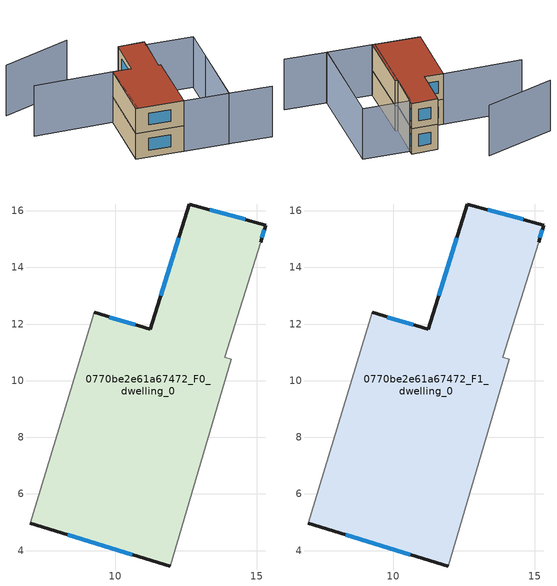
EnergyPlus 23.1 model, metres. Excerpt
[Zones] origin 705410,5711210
0770be2e61a67472_F0_dwelling_0
 floor ground (EU_floor_Construction): 15.32,15.49 15.13,14.9 13.87,10.83 14.09,10.76 11.94,3.45 7,4.96 9.27,12.41 11.24,11.81 12.61,16.24 z0
 wall outside (EU_wall_Construction): 7,4.96 11.94,3.45 / 15.13,14.9 15.32,15.49 12.61,16.24 11.24,11.81 9.27,12.41 z0:3
 wall adiabatic (EU_wall_Construction): 11.94,3.45 14.09,10.76 13.87,10.83 15.13,14.9 / 9.27,12.41 7,4.96 z0:3
 window (EU_Window_Construction): 8.33,4.55 10.61,3.86 / 10.7,11.97 9.8,12.25 / 12.24,15.05 11.61,13.01 / 14.59,15.7 13.34,16.04 / 15.18,15.06 15.27,15.33 z0.81:2.19
0770be2e61a67472_F1_dwelling_0
 floor to 0770be2e61a67472_F0_dwelling_0 (EU_floor_Construction): 15.32,15.49 15.13,14.9 13.87,10.83 14.09,10.76 11.94,3.45 7,4.96 9.27,12.41 11.24,11.81 12.61,16.24 z3
 wall outside (EU_wall_Construction): 7,4.96 11.94,3.45 / 15.13,14.9 15.32,15.49 12.61,16.24 11.24,11.81 9.27,12.41 z3:6
 wall adiabatic (EU_wall_Construction): 11.94,3.45 14.09,10.76 13.87,10.83 15.13,14.9 / 9.27,12.41 7,4.96 z3:6
 window (EU_Window_Construction): 8.33,4.55 10.61,3.86 / 10.7,11.97 9.8,12.25 / 12.24,15.05 11.61,13.01 / 14.59,15.7 13.34,16.04 / 15.18,15.06 15.27,15.33 z3.81:5.19
 roof outside (EU_roof_Construction): 11.94,3.45 14.09,10.76 13.87,10.83 15.13,14.9 15.32,15.49 12.61,16.24 11.24,11.81 9.27,12.41 7,4.96 z6
shading: 21.01,0.72 16.56,2.08 / 16.56,2.08 18.86,9.62 / 1.07,14.67 9.27,12.41 / 9.27,12.41 7.19,4.9 / 8.96,20.25 1.01,19.65 / 16.61,2.06 11.7,3.53 / 11.7,3.53 15.09,14.94 / 15.09,14.94 20,13.48 / 20,13.48 16.61,2.06 z0:6
[Building]
EU S2 Campaign: North Axis=0; Terrain=City; Solar Distribution=FullExterior
[Site:Location]
London: Latitude=51.5; Longitude=-0.5; Time Zone=0; Elevation=25
[SizingPeriod:WeatherFileDays]
AnnualSizingPeriod: Begin Month=1; Begin Day of Month=1; End Month=12; End Day of Month=31; Day of Week for Start Day=Monday; Use Weather File Daylight Saving Period=No; Use Weather File Rain and Snow Indicators=No
[MATERIAL]
EU_InternalMass_Material: Roughness=MediumRough; Thickness=0.1; Conductivity=1; Density=1800; Specific Heat=900; Thermal Absorptance=0.9; Solar Absorptance=0.7; Visible Absorptance=0.7
[MATERIAL:NOMASS] Roughness=MediumRough; Thermal Absorptance=0.9; Solar Absorptance=0.7; Visible Absorptance=0.7
Name | Thermal Resistance
EU_wall_NoMass | 0.555556
EU_roof_NoMass | 0.510204
EU_floor_NoMass | 1.68919
[WINDOWMATERIAL:SIMPLEGLAZINGSYSTEM]
EU_Window_SimpleGlazing: UFactor=3.96; Solar Heat Gain Coefficient=0.85; Visible Transmittance=0.85
[CONSTRUCTION]
EU_wall_Construction: EU_wall_NoMass
EU_roof_Construction: EU_roof_NoMass
EU_floor_Construction: EU_floor_NoMass
EU_Window_Construction: EU_Window_SimpleGlazing
EU_InternalMass_Construction: EU_InternalMass_Material
[ZONE] Type=1; Multiplier=1; Ceiling Height=autocalculate; Floor Area=autocalculate; Part of Total Floor Area=Yes
Name | Volume
0770be2e61a67472_F0_dwelling_0 | 159.197
0770be2e61a67472_F1_dwelling_0 | 159.195
[INTERNALMASS] Construction=EU_InternalMass_Construction; Surface Area=53.0649
Name | Zone or ZoneList
0770be2e61a67472_F0_dwelling_0_EU_InternalMass | 0770be2e61a67472_F0_dwelling_0
0770be2e61a67472_F1_dwelling_0_EU_InternalMass | 0770be2e61a67472_F1_dwelling_0
[OTHEREQUIPMENT] Fuel Type=Electricity; Design Level Calculation Method=Watts/Area; Power per Zone Floor Area=1; Fraction Latent=0; Fraction Radiant=0; Fraction Lost=0; Carbon Dioxide Generation Rate=0; EndUse Subcategory=EU_Step8_InternalGains
Name | Zone or ZoneList or Space or SpaceList | Schedule
EU_Step8_InternalGain_0770be2e61a67472_F0_dwelling_0_f000 | 0770be2e61a67472_F0_dwelling_0 | EU_Step8_GainSchedule_0770be2e61a67472_F0_dwelling_0_f000
EU_Step8_InternalGain_0770be2e61a67472_F1_dwelling_0_f000 | 0770be2e61a67472_F1_dwelling_0 | EU_Step8_GainSchedule_0770be2e61a67472_F1_dwelling_0_f000
[ZONEVENTILATION:DESIGNFLOWRATE] Schedule=EU_AlwaysOn; Design Flow Rate Calculation Method=AirChanges/Hour; Air Changes per Hour=0.48; Ventilation Type=Natural; Fan Pressure Rise=0; Fan Total Efficiency=1; Constant Term Coefficient=1; Temperature Term Coefficient=0; Velocity Term Coefficient=0; Velocity Squared Term Coefficient=0; Minimum Indoor Temperature=-100; Maximum Indoor Temperature=100; Delta Temperature=-100; Minimum Outdoor Temperature=-100; Maximum Outdoor Temperature=100; Maximum Wind Speed=40
Name | Zone or ZoneList or Space or SpaceList
EU_ConstantAir_0770be2e61a67472_F0_dwelling_0 | 0770be2e61a67472_F0_dwelling_0
EU_ConstantAir_0770be2e61a67472_F1_dwelling_0 | 0770be2e61a67472_F1_dwelling_0
[HVACTEMPLATE:THERMOSTAT] Constant Heating Setpoint=20; Constant Cooling Setpoint=50
EU_HeatOnly_0770be2e61a67472_F0_dwelling_0; EU_HeatOnly_0770be2e61a67472_F1_dwelling_0
[HVACTEMPLATE:ZONE:IDEALLOADSAIRSYSTEM] System Availability Schedule=EU_AlwaysOn; Maximum Heating Supply Air Temperature=50; Minimum Cooling Supply Air Temperature=13; Maximum Heating Supply Air Humidity Ratio=0.0156; Minimum Cooling Supply Air Humidity Ratio=0.0077; Heating Limit=NoLimit; Cooling Limit=NoLimit; Heating Availability Schedule=EU_AlwaysOn; Cooling Availability Schedule=EU_CoolingOff; Dehumidification Control Type=ConstantSensibleHeatRatio; Cooling Sensible Heat Ratio=0.7; Dehumidification Setpoint=60; Humidification Control Type=None; Humidification Setpoint=30; Outdoor Air Method=None; Outdoor Air Flow Rate per Person=0.00944; Outdoor Air Flow Rate per Zone Floor Area=0; Outdoor Air Flow Rate per Zone=0; Demand Controlled Ventilation Type=None; Outdoor Air Economizer Type=NoEconomizer; Heat Recovery Type=None; Sensible Heat Recovery Effectiveness=0.7; Latent Heat Recovery Effectiveness=0.65
Name | Template Thermostat
0770be2e61a67472_F0_dwelling_0 | EU_HeatOnly_0770be2e61a67472_F0_dwelling_0
0770be2e61a67472_F1_dwelling_0 | EU_HeatOnly_0770be2e61a67472_F1_dwelling_0
[SIZING:ZONE] Zone Cooling Design Supply Air Temperature Input Method=SupplyAirTemperature; Zone Cooling Design Supply Air Temperature=13; Zone Heating Design Supply Air Temperature Input Method=SupplyAirTemperature; Zone Heating Design Supply Air Temperature=50; Zone Cooling Design Supply Air Humidity Ratio=0.008; Zone Heating Design Supply Air Humidity Ratio=0.008; Cooling Design Air Flow Method=DesignDay; Cooling Design Air Flow Rate=0; Cooling Minimum Air Flow per Zone Floor Area=0.000762; Cooling Minimum Air Flow=0; Cooling Minimum Air Flow Fraction=0.2; Heating Design Air Flow Method=DesignDay; Heating Design Air Flow Rate=0; Heating Maximum Air Flow per Zone Floor Area=0.002032; Heating Maximum Air Flow=0.141576; Heating Maximum Air Flow Fraction=0.3; Account for Dedicated Outdoor Air System=No; Dedicated Outdoor Air System Control Strategy=NeutralSupplyAir; Dedicated Outdoor Air Low Setpoint Temperature for Design=autosize; Dedicated Outdoor Air High Setpoint Temperature for Design=autosize; Zone Load Sizing Method=Sensible Load Only No Latent Load; Zone Latent Cooling Design Supply Air Humidity Ratio Input Method=HumidityRatioDifference; Zone Cooling Design Supply Air Humidity Ratio Difference=0.005; Zone Latent Heating Design Supply Air Humidity Ratio Input Method=HumidityRatioDifference; Zone Humidification Design Supply Air Humidity Ratio Difference=0.005
0770be2e61a67472_F0_dwelling_0; 0770be2e61a67472_F1_dwelling_0
[SCHEDULE:CONSTANT]
Name | Hourly Value
EU_AlwaysOn | 1
EU_CoolingOff | 0
[SCHEDULE:FILE] Column Number=1; Rows to Skip at Top=0; Number of Hours of Data=8760; Column Separator=Comma; Interpolate to Timestep=No; Minutes per Item=60; Adjust Schedule for Daylight Savings=Yes
Name | File
EU_Step8_GainSchedule_0770be2e61a67472_F0_dwelling_0_f000 | ../../schedules/0770be2e61a67472/0770be2e61a67472_F0_dwelling_0_f000_gain.csv
EU_Step8_GainSchedule_0770be2e61a67472_F1_dwelling_0_f000 | ../../schedules/0770be2e61a67472/0770be2e61a67472_F1_dwelling_0_f000_gain.csv
